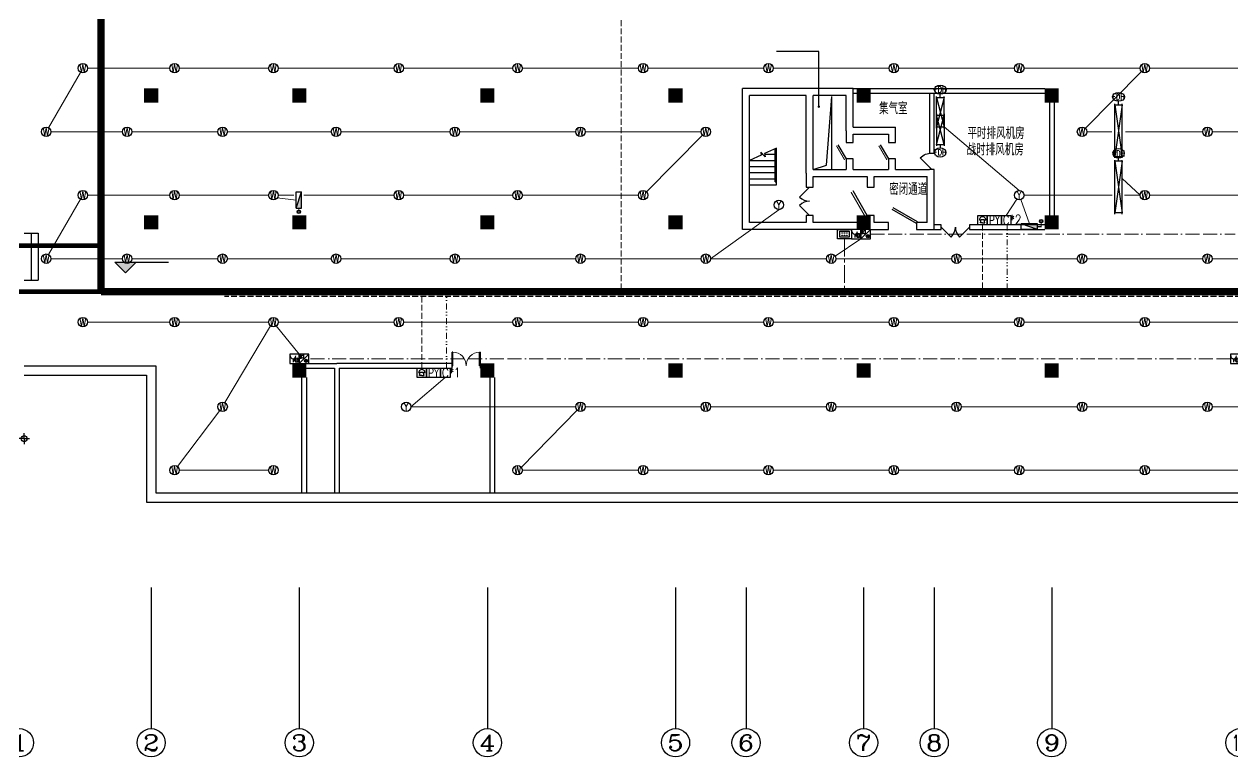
# Model space of a CAD drawing. Extents: x 791398 to 2325386, y -987887 to -518217.
# Drawn here: x 1440194 to 1491594, y -860791 to -829623 of the extents above; entities that cross this region are included whole.
import ezdxf
from ezdxf.enums import TextEntityAlignment as Align

# ---------------------------------------------------------------- set-up
doc = ezdxf.new("R2010")
doc.units = 0
doc.header["$LTSCALE"] = 1000
doc.header["$MEASUREMENT"] = 0
for name, pattern in [('ACAD_ISO11W100', [33.5, 12, -3, 12, -3, 0.5, -3]), ('BORDER', [1.75, 0.5, -0.25, 0.5, -0.25, 0, -0.25]), ('CENTER2', [1.125, 0.75, -0.125, 0.125, -0.125]), ('DASH', [0.35, 0.25, -0.1]), ('DASHEDX2', [1.5, 1, -0.5]), ('DIVIDE2', [0.625, 0.25, -0.125, 0, -0.125, 0, -0.125]), ('常规', [10, 10, 0])]:
    doc.linetypes.add(name, pattern=pattern)
for name, color, linetype in [('AXIS', 3, 'Continuous'), ('AXIS_TEXT', 7, 'Continuous'), ('COLUMN', 9, 'Continuous'), ('DIM_ELEV', 3, 'Continuous'), ('DIM_LEAD', 3, 'Continuous'), ('JPS-X', 1, 'BORDER'), ('JPS-XHS', 7, 'Continuous'), ('K-排风', 2, 'Continuous'), ('K-防火阀', 7, 'Continuous'), ('PS房间字', 3, 'Continuous'), ('PUB_DIM', 3, 'Continuous'), ('RD-equip', 3, 'Continuous'), ('RD-text', 4, 'Continuous'), ('STAIR', 9, 'Continuous'), ('STAIRS', 9, 'Continuous'), ('WALL', 8, 'Continuous'), ('WINDOW', 8, 'Continuous'), ('ZS房间字', 6, 'Continuous'), ('行车方向', 191, 'Continuous')]:
    doc.layers.add(name, color=color, linetype=linetype)
doc.layers.add('RD-line', color=2, linetype='Continuous', lineweight=0)
doc.styles.add('_TCH_AXIS', font='COMPLEX', dxfattribs={"bigfont": 'GBCBIG'})
doc.styles.add('_TCH_DIM', font='SIMPLEX', dxfattribs={"bigfont": 'GBCBIG'})
doc.styles.add('_TEL_DIM', font='SIMPLEX', dxfattribs={"width": 0.8, "height": 3.5, "bigfont": 'HZTXT'})
doc.styles.add('COMPLEX', font='COMPLEX')
doc.styles.add('FS1', font='txt4', dxfattribs={"width": 0.8, "bigfont": 'fstxt'})
doc.styles.add('K-KHZ', font='tjromans.shx', dxfattribs={"width": 0.8, "bigfont": 'tjhztxt.shx'})
doc.styles.get("Standard").update_dxf_attribs({"font": 'gbenor.shx', "bigfont": 'gbcbig.shx'})
doc.linetypes.add('BRA', pattern='A,2.8,-0.1,["B",_TEL_DIM,S=0.07,R=0,X=0,Y=-0.12],-0.25', length=3.15)

# ---------------------------------------------------------------- blocks, each defined once
blk = doc.blocks.new('dwd')
at = {"layer": 'PUB_DIM'}
for q in [(-233, 0), (0, 233), (233, 0), (0, -233)]:
    blk.add_line((0, 0), q, dxfattribs=at)
blk.add_circle((0, 0), 125, dxfattribs=at)
blk = doc.blocks.new('FF')
at = {"linetype": 'Continuous'}
for radius in [75, 60]:
    blk.add_circle((0, 0), radius, dxfattribs=at)
blk = doc.blocks.new('DXHS')
at = {"layer": 'JPS-XHS'}
blk.add_hatch(color=256, dxfattribs=at).paths.add_polyline_path([(-350, 240), (-350, 0), (350, 0)])
at = {"layer": 'JPS-XHS', "linetype": 'Continuous'}
for p, q in [((-350, 240), (-350, 0)), ((-350, 240), (350, 240)), ((-350, 0), (350, 0)), ((350, 240), (350, 0))]:
    blk.add_line(p, q, dxfattribs=at)
at = {"layer": 'JPS-XHS'}
blk.add_line((-350, 240), (350, 0), dxfattribs=at)
blk = doc.blocks.new('xxhhsss')
at = {"layer": 'JPS-X', "const_width": 50}
for points in [[(-13285, -139123), (-13285, -139273)], [(18285, -139673), (18285, -139903), (18135, -139903)]]:
    blk.add_lwpolyline(points, dxfattribs=at)
at = {"layer": 'JPS-X'}
for p, rotation in [((-13285, -139273), 90), ((18285, -139673), 180)]:
    blk.add_blockref('FF', p, dxfattribs=dict(at, rotation=rotation))
at = {"layer": 'JPS-XHS'}
for p, rotation in [((-13165, -138773), 90), ((17785, -139783), 180)]:
    blk.add_blockref('DXHS', p, dxfattribs=dict(at, rotation=rotation))
blk = doc.blocks.new('_FZH')
blk.add_solid([(-0.5, -0.5), (0.5, -0.5), (-0.5, 0.5), (0.5, 0.5)])
blk = doc.blocks.new('$DorLib2D$00000181')
at = {"color": 0}
for p, q in [((-0.533, 0.141), (0.333, 0.641)), ((-0.5, 0.083), (0.366, 0.583))]:
    blk.add_line(p, q, dxfattribs=at)
blk = doc.blocks.new('$DorLib2D$00000116')
at = {"color": 0}
for p, q in [((-0.5, 0), (-0.146, 0.354)), ((0.5, 0), (0.146, 0.354))]:
    blk.add_line(p, q, dxfattribs=at)
for centre, start, end in [((-0.5, 0), 0, 45), ((0.5, 0), 135, 180)]:
    blk.add_arc(centre, 0.5, start, end, dxfattribs=at)
blk = doc.blocks.new('$DorLib2D$00000190')
at = {"color": 0}
blk.add_line((-0.5, 0.187), (0.366, 0.687), dxfattribs=at)
at = {"color": 0, "const_width": 0.0625}
blk.add_lwpolyline([(-0.562, 0.296), (0.304, 0.796)], dxfattribs=at)
blk = doc.blocks.new('$DorLib2D$00000192')
at = {"color": 0}
blk.add_line((-0.5, 0.125), (0.366, 0.625), dxfattribs=at)
at = {"color": 0, "const_width": 0.0417}
blk.add_lwpolyline([(-0.542, 0.197), (0.324, 0.697)], dxfattribs=at)
blk = doc.blocks.new('$DorLib2D$00000114')
at = {"color": 0}
blk.add_line((0.5, 0), (-0.207, 0.707), dxfattribs=at)
blk.add_arc((0.5, 0), 1, 135, 180, dxfattribs=at)
blk = doc.blocks.new('_AXISO')
blk.add_circle((0, 0), 0.5)
at = {"layer": 'AXIS_TEXT', "style": 'COMPLEX', "width": 1.041667}
blk.add_attdef('A', text='', height=0.56, dxfattribs=at).set_placement((-0.25, -0.28), (0.25, -0.28), align=Align.FIT)
blk = doc.blocks.new('yy')
at = {"layer": 'RD-equip'}
blk.add_circle((0, 0), 200, dxfattribs=at)
at = {"layer": 'RD-equip', "color": 4, "style": 'FS1', "width": 0.8}
blk.add_attdef('Y', text='', height=360, dxfattribs=at).set_placement((0, 0), align=Align.MIDDLE)
blk = doc.blocks.new('dafsdgdgdfgh')
at = {"layer": 'RD-equip'}
blk.add_lwpolyline([(300, 400), (300, 0), (-300, 0), (-300, 400)], close=True, dxfattribs=at)
at = {"layer": 'RD-text'}
for points in [[(200, 333), (200, 67), (-200, 67), (-200, 333)], [(-113, 257), (-87, 257), (-87, 237), (-113, 237)], [(-113, 163), (-87, 163), (-87, 143), (-113, 143)], [(-13, 257), (13, 257), (13, 237), (-13, 237)], [(-13, 163), (13, 163), (13, 143), (-13, 143)], [(87, 257), (113, 257), (113, 237), (87, 237)], [(87, 163), (113, 163), (113, 143), (87, 143)]]:
    blk.add_lwpolyline(points, close=True, dxfattribs=at)
blk = doc.blocks.new('sadadfadsada')
for p, q in [((-400, 400), (-400, 0)), ((0, 400), (-400, 400)), ((-400, 0), (0, 0)), ((-268, 200), (-268, 60)), ((400, 400), (0, 400)), ((400, 400), (0, 0)), ((0, 400), (0, 0)), ((0, 0), (0, 400)), ((0, 0), (400, 0)), ((33, 346, 0), (33, 226, 0)), ((92, 346, 0), (33, 346, 0)), ((33, 226, 0), (92, 226, 0)), ((92, 326, 0), (172, 366, 0)), ((92, 226, 0), (92, 346, 0)), ((172, 206, 0), (92, 246, 0)), ((172, 366, 0), (172, 206, 0)), ((242, 159), (338, 64)), ((242, 64), (338, 159)), ((400, 0), (400, 400))]:
    blk.add_line(p, q)
for centre, radius in [((-109, 144), 90.3), ((-109, 144), 45.2), ((290, 111), 67.6)]:
    blk.add_circle(centre, radius)
blk.add_arc((-268, 320), 120, 180, 0)
at = {"flags": 9}
for p in [(-200, 400), (200, 400)]:
    blk.add_attdef('A', p, '', height=0.008, dxfattribs=at)
blk = doc.blocks.new('adfarq2daasdfwqdf')
at = {"color": 4}
for p, q in [((-73, 0), (-139, 0)), ((-94, -112), (-67, 29)), ((-67, 29), (62, 29)), ((94, -112), (62, 29)), ((139, 0), (71, 0)), ((0, -112), (-94, -112)), ((0, -112), (94, -112))]:
    blk.add_line(p, q, dxfattribs=at)
blk.add_ellipse((0, 0), major_axis=(98.3, 98.3), ratio=1, start_param=5.497787, end_param=8.63938, dxfattribs=at)
at = {"layer": 'RD-equip'}
blk.add_lwpolyline([(-201, 200), (199, 200), (199, -200), (-201, -200)], close=True, dxfattribs=at)
blk = doc.blocks.new('FI1250K')
at = {"layer": 'K-防火阀'}
for p, q in [((0, -50), (0, 1300)), ((320, 1250), (0, 0)), ((0, 1250), (320, 0)), ((0, 1250), (320, 1250)), ((160, 1250), (160, 1400)), ((320, -50), (320, 1300)), ((0, 0), (320, 0))]:
    blk.add_line(p, q, dxfattribs=at)
at = {"layer": 'K-防火阀', "const_width": 25}
blk.add_lwpolyline([(148, 625, 1), (172, 625, 1)], format="xyb", close=True, dxfattribs=at)
at = {"layer": 'K-防火阀'}
blk.add_ellipse((160, 1590), major_axis=(255, 0), ratio=0.74203, dxfattribs=at)
at = {"layer": 'K-防火阀', "style": 'K-KHZ', "width": 0.65, "flags": 4}
blk.add_attdef('F', text='', height=250, dxfattribs=at).set_placement((160, 1470), align=Align.CENTER)
blk = doc.blocks.new('FI2200K')
at = {"layer": 'K-防火阀'}
for p, q in [((0, -50), (0, 2250)), ((320, 2200), (0, 0)), ((0, 2200), (320, 0)), ((0, 2200), (320, 2200)), ((160, 2200), (160, 2350)), ((320, -50), (320, 2250)), ((0, 0), (320, 0))]:
    blk.add_line(p, q, dxfattribs=at)
at = {"layer": 'K-防火阀', "const_width": 25}
blk.add_lwpolyline([(148, 1101, 1), (172, 1101, 1)], format="xyb", close=True, dxfattribs=at)
at = {"layer": 'K-防火阀'}
blk.add_ellipse((160, 2540), major_axis=(255, 0), ratio=0.74203, dxfattribs=at)
at = {"layer": 'K-防火阀', "style": 'K-KHZ', "width": 0.65, "flags": 4}
blk.add_attdef('F', text='', height=250, dxfattribs=at).set_placement((160, 2420), align=Align.CENTER)
blk = doc.blocks.new('KZMK')
at = {"layer": 'RD-equip'}
blk.add_lwpolyline([(-200, 400), (200, 400), (200, 0), (-200, 0)], close=True, dxfattribs=at)
at = {"layer": 'RD-equip', "color": 4, "style": 'FS1', "width": 0.8}
blk.add_attdef('C', text='', height=400, dxfattribs=at).set_placement((0, 200), align=Align.MIDDLE)
blk = doc.blocks.new('$DorLib2D$00000002')
for p, q in [((-0.5, 0), (-0.5, 0.4875)), ((-0.475, 0.4875), (-0.5, 0.4875)), ((-0.475, 0), (-0.475, 0.4875)), ((0.475, 0), (0.475, 0.4875)), ((0.475, 0.4875), (0.5, 0.4875)), ((0.5, 0), (0.5, 0.4875)), ((-0.5, 0), (-0.475, 0)), ((0.5, 0), (0.475, 0))]:
    blk.add_line(p, q)
at = {"lineweight": 13}
for centre, start, end in [((-0.4875, 0), 0, 88.53072), ((0.4875, 0), 91.46928, 180)]:
    blk.add_arc(centre, 0.4875, start, end, dxfattribs=at)

msp = doc.modelspace()

# ---------------------------------------------------------------- hatches: boundary and pattern name
at = {"layer": 'DIM_ELEV'}
msp.add_hatch(color=256, dxfattribs=at).paths.add_polyline_path([(1444501, -840199), (1444051, -839749), (1444951, -839749)])

# ---------------------------------------------------------------- linework, layer by layer
msp.add_line((1474544, -835806), (1474544, -832706))
msp.add_line((1474544, -835806), (1474544, -832706))
msp.add_lwpolyline([(1473744, -835806), (1474316, -835627), (1474544, -832706)])
msp.add_lwpolyline([(1473744, -835806), (1474316, -835627), (1474544, -832706)])
at = {"layer": 'AXIS'}
for p, q in [((1445594, -853591), (1445594, -859591)), ((1451894, -853591), (1451894, -859591)), ((1459894, -853591), (1459894, -859591)), ((1467894, -853591), (1467894, -859591)), ((1470894, -853591), (1470894, -859591)), ((1475894, -853591), (1475894, -859591)), ((1478894, -853591), (1478894, -859591)), ((1483894, -853591), (1483894, -859591))]:
    msp.add_line(p, q, dxfattribs=at)
at = {"layer": 'DIM_ELEV'}
for p, q in [((1444501, -840199), (1444051, -839749)), ((1444051, -839749), (1446329, -839749)), ((1444501, -840199), (1444951, -839749))]:
    msp.add_line(p, q, dxfattribs=at)
at = {"layer": 'DIM_LEAD'}
for p, q in [((1473989, -830790), (1472194, -830790)), ((1473989, -833133), (1473989, -830790))]:
    msp.add_line(p, q, dxfattribs=at)
at = {"layer": 'DIM_LEAD', "const_width": 50}
msp.add_lwpolyline([(1473989, -833158, 1), (1473989, -833108, 1)], format="xyb", close=True, dxfattribs=at)
at = {"layer": 'RD-equip'}
for points in [[(1481152, -837756), (1481752, -837756), (1481752, -838156), (1481152, -838156)], [(1457304, -844257), (1457903, -844257), (1457903, -844657), (1457304, -844657)]]:
    msp.add_lwpolyline(points, close=True, dxfattribs=at)
at = {"layer": 'RD-line', "linetype": 'DASH'}
for p, q in [((1465575, -820003), (1465575, -841002)), ((1480952, -838156), (1480954, -840983)), ((1457103, -844257), (1457103, -841002))]:
    msp.add_line(p, q, dxfattribs=at)
at = {"layer": 'RD-line'}
for p, q in [((1446390, -831499), (1442890, -831499)), ((1450590, -831499), (1446790, -831499)), ((1455923, -831499), (1450990, -831499)), ((1460980, -831499), (1456323, -831499)), ((1466313, -831499), (1461380, -831499)), ((1471647, -831499), (1466713, -831499)), ((1476980, -831499), (1472047, -831499)), ((1482313, -831499), (1477380, -831499)), ((1487647, -831499), (1482713, -831499)), ((1485320, -834057), (1487706, -831641)), ((1492980, -831499), (1488047, -831499)), ((1442590, -831672), (1441230, -834026)), ((1441330, -834199), (1444369, -834199)), ((1444769, -834199), (1448434, -834199)), ((1448834, -834199), (1453256, -834199)), ((1453656, -834199), (1458313, -834199)), ((1458713, -834199), (1463647, -834199)), ((1464047, -834199), (1468980, -834199)), ((1482513, -836699), (1479314, -833996)), ((1485380, -834199), (1486443, -834199)), ((1487027, -834199), (1490313, -834199)), ((1490713, -834199), (1495647, -834199)), ((1466654, -836757), (1469039, -834341)), ((1487647, -836899), (1486894, -836195)), ((1442590, -837072), (1441230, -839426)), ((1446390, -836899), (1442890, -836899)), ((1450590, -836899), (1446790, -836899)), ((1451660, -836899), (1450990, -836899)), ((1455923, -836899), (1452090, -836899)), ((1460980, -836899), (1456323, -836899)), ((1466313, -836899), (1461380, -836899)), ((1481952, -837756), (1482404, -837066)), ((1482713, -836899), (1486456, -836899)), ((1486985, -836899), (1487647, -836899)), ((1492980, -836899), (1488047, -836899)), ((1469380, -839599), (1472290, -837515)), ((1441330, -839599), (1444369, -839599)), ((1444769, -839599), (1448434, -839599)), ((1448834, -839599), (1453256, -839599)), ((1453656, -839599), (1458313, -839599)), ((1458713, -839599), (1463647, -839599)), ((1464047, -839599), (1468980, -839599)), ((1469380, -839599), (1474313, -839599)), ((1474713, -839599), (1479647, -839599)), ((1480047, -839599), (1484980, -839599)), ((1485380, -839599), (1490313, -839599)), ((1490713, -839599), (1495647, -839599)), ((1446390, -842299), (1442890, -842299)), ((1450590, -842299), (1446790, -842299)), ((1455923, -842299), (1450990, -842299)), ((1460980, -842299), (1456323, -842299)), ((1466313, -842299), (1461380, -842299)), ((1471647, -842299), (1466713, -842299)), ((1476980, -842299), (1472047, -842299)), ((1482313, -842299), (1477380, -842299)), ((1487647, -842299), (1482713, -842299)), ((1492980, -842299), (1488047, -842299)), ((1448730, -845724), (1450666, -842460)), ((1456642, -845899), (1458103, -844657)), ((1456642, -845899), (1463647, -845899)), ((1464047, -845899), (1468980, -845899)), ((1469380, -845899), (1474313, -845899)), ((1474713, -845899), (1479647, -845899)), ((1480047, -845899), (1484980, -845899)), ((1485380, -845899), (1490313, -845899)), ((1490713, -845899), (1495647, -845899)), ((1446711, -848440), (1448513, -846059)), ((1461337, -848475), (1463712, -846047)), ((1446790, -848599), (1450590, -848599)), ((1461380, -848599), (1466313, -848599)), ((1466713, -848599), (1471647, -848599)), ((1472047, -848599), (1476980, -848599)), ((1477380, -848599), (1482313, -848599)), ((1482713, -848599), (1487647, -848599)), ((1488047, -848599), (1492980, -848599))]:
    msp.add_line(p, q, dxfattribs=at)
at = {"layer": 'RD-line', "linetype": 'BRA'}
for p, q in [((1451754, -837106), (1450959, -837006)), ((1482944, -838116), (1482580, -837088)), ((1475780, -838756), (1474680, -839488)), ((1451894, -843656), (1450916, -842454))]:
    msp.add_line(p, q, dxfattribs=at)
at = {"layer": 'RD-line', "linetype": 'DIVIDE2'}
for p, q in [((1481994, -838156), (1481994, -841002)), ((1458152, -844256), (1458152, -841002))]:
    msp.add_line(p, q, dxfattribs=at)
at = {"layer": 'RD-line', "linetype": 'CENTER2'}
msp.add_line((1475080, -838756), (1475080, -840973), dxfattribs=at)
at = {"layer": 'RD-line', "linetype": 'ACAD_ISO11W100', "ltscale": 0.05}
for p, q in [((1476180, -838556), (1491694, -838556)), ((1491494, -843856), (1452294, -843856))]:
    msp.add_line(p, q, dxfattribs=at)
at = {"layer": 'RD-line', "linetype": 'DASHEDX2'}
for points, const_width in [([(1443461, -841002), (1443461, -736620)], 300), ([(1443461, -839046), (1436068, -839046)], 200), ([(1443461, -841002), (1439106, -841002), (1439106, -844878)], 200), ([(1443461, -841002), (1508440, -841002)], 300)]:
    msp.add_lwpolyline(points, dxfattribs=dict(at, const_width=const_width))
at = {"layer": 'STAIR'}
for p, q in [((1471537, -835193), (1471044, -835416)), ((1471704, -835260), (1471516, -835068)), ((1471516, -835068), (1471537, -835193)), ((1471531, -835156), (1471602, -835156)), ((1472194, -834896), (1471682, -835127)), ((1471682, -835127), (1471704, -835260)), ((1471687, -835156), (1472134, -835156)), ((1472134, -836326), (1472134, -834923)), ((1472194, -836326), (1472194, -834896)), ((1472194, -836326), (1472194, -834896)), ((1471044, -835416), (1472134, -835416)), ((1471044, -836456), (1471044, -835416)), ((1471044, -835676), (1472134, -835676)), ((1471044, -835936), (1472134, -835936)), ((1471044, -836196), (1472134, -836196)), ((1471044, -836456), (1472194, -836456)), ((1472134, -836326), (1472194, -836326)), ((1472194, -836456), (1472194, -836326))]:
    msp.add_line(p, q, dxfattribs=at)
at = {"layer": 'STAIRS'}
for p, q in [((1440194, -838520), (1440794, -838520)), ((1440494, -838520), (1440494, -840520)), ((1440794, -838520), (1440794, -840520)), ((1440194, -840520), (1440794, -840520))]:
    msp.add_line(p, q, dxfattribs=at)
at = {"layer": 'WALL'}
for p, q in [((1473494, -832356), (1470744, -832356)), ((1470744, -838356), (1470744, -832356)), ((1473444, -832656), (1471044, -832656)), ((1471044, -838056), (1471044, -832656)), ((1473444, -835956), (1473444, -832656)), ((1475444, -832356), (1473494, -832356)), ((1475144, -832656), (1473744, -832656)), ((1473744, -835806), (1473744, -832656)), ((1475144, -834156), (1475144, -832656)), ((1475444, -834006), (1475444, -832356)), ((1475444, -832356), (1478894, -832356)), ((1475444, -832556), (1478894, -832556)), ((1478694, -832556), (1478694, -835106)), ((1478894, -832356), (1483594, -832356)), ((1478894, -835106), (1478894, -832556)), ((1478894, -832556), (1483594, -832556)), ((1483794, -832956), (1483794, -837756)), ((1483994, -832956), (1483994, -837756)), ((1475144, -834156), (1475144, -834656)), ((1475444, -834006), (1477244, -834006)), ((1477244, -834656), (1477244, -834006)), ((1475144, -834656), (1475444, -834656)), ((1475444, -834656), (1475444, -834306)), ((1475444, -834306), (1476944, -834306)), ((1476944, -834306), (1476944, -834656)), ((1476944, -834656), (1477244, -834656)), ((1478694, -835106), (1478894, -835106)), ((1475444, -835356), (1475144, -835356)), ((1475144, -835356), (1475144, -835806)), ((1475444, -835806), (1475444, -835356)), ((1477244, -835356), (1476944, -835356)), ((1476944, -835356), (1476944, -835806)), ((1477244, -835806), (1477244, -835356)), ((1473444, -835956), (1473444, -836556)), ((1473744, -835806), (1475144, -835806)), ((1473744, -836556), (1473744, -836106)), ((1473744, -836106), (1475294, -836106)), ((1475294, -836106), (1476044, -836106)), ((1475444, -835806), (1476194, -835806)), ((1476044, -836106), (1476044, -836556)), ((1476194, -835806), (1476944, -835806)), ((1476344, -836106), (1477094, -836106)), ((1476344, -836556), (1476344, -836106)), ((1477094, -836106), (1478594, -836106)), ((1477244, -835806), (1478694, -835806)), ((1478594, -838056), (1478594, -836106)), ((1478894, -835806), (1478694, -835806)), ((1478894, -835956), (1478894, -835806)), ((1478894, -838356), (1478894, -835956)), ((1473444, -836556), (1473744, -836556)), ((1476044, -836556), (1476344, -836556)), ((1473744, -837756), (1473444, -837756)), ((1473444, -837756), (1473444, -838056)), ((1473744, -838056), (1473744, -837756)), ((1476344, -837756), (1476044, -837756)), ((1476344, -838056), (1476344, -837756)), ((1473444, -838056), (1471044, -838056)), ((1475594, -838056), (1473744, -838056)), ((1476944, -838056), (1476344, -838056)), ((1476944, -838356), (1476944, -838056)), ((1478594, -838056), (1478144, -838056)), ((1478144, -838056), (1478144, -838356)), ((1479194, -838156), (1478894, -838156)), ((1479194, -838356), (1479194, -838156)), ((1483594, -838156), (1480394, -838156)), ((1480394, -838156), (1480394, -838356)), ((1473494, -838356), (1470744, -838356)), ((1475594, -838356), (1473494, -838356)), ((1476194, -838356), (1476944, -838356)), ((1478144, -838356), (1478894, -838356)), ((1478894, -838356), (1479194, -838356)), ((1480394, -838356), (1483594, -838356)), ((1440194, -844156), (1445794, -844156)), ((1445794, -844156), (1445794, -849556)), ((1452194, -844056), (1453494, -844056)), ((1452194, -844256), (1453394, -844256)), ((1453394, -844256), (1453394, -849556)), ((1458394, -844056), (1453494, -844056)), ((1453594, -844256), (1453594, -849556)), ((1453594, -844256), (1458394, -844256)), ((1458394, -844256), (1458394, -844056)), ((1459594, -844256), (1459594, -844056)), ((1440194, -844556), (1445394, -844556)), ((1445394, -844556), (1445394, -849956)), ((1451994, -844656), (1451994, -849556)), ((1452194, -844656), (1452194, -849556)), ((1459994, -844656), (1459994, -849556)), ((1460194, -844656), (1460194, -849556)), ((1445794, -849556), (1507894, -849556)), ((1445394, -849956), (1507494, -849956))]:
    msp.add_line(p, q, dxfattribs=at)
at = {"layer": '行车方向', "linetype": 'DASH'}
msp.add_line((1497894, -841206), (1448706, -841206), dxfattribs=at)

# ---------------------------------------------------------------- block references
msp.add_blockref('dafsdgdgdfgh', (1475080, -838756))
at = {"layer": 'AXIS'}
ref = msp.add_blockref('_AXISO', (1439994, -860191), dxfattribs=dict(at, xscale=1200, yscale=1200, zscale=1200))
ref.add_attrib('A', '1', dxfattribs={"layer": 'AXIS_TEXT', "height": 679, "style": '_TCH_AXIS', "width": 2.333333}).set_placement((1439654, -860531), (1440333, -860531), align=Align.FIT)
ref = msp.add_blockref('_AXISO', (1445594, -860191), dxfattribs=dict(at, xscale=1200, yscale=1200, zscale=1200))
ref.add_attrib('A', '2', dxfattribs={"layer": 'AXIS_TEXT', "height": 679, "style": '_TCH_AXIS', "width": 1.5}).set_placement((1445254, -860531), (1445933, -860531), align=Align.FIT)
ref = msp.add_blockref('_AXISO', (1451894, -860191), dxfattribs=dict(at, xscale=1200, yscale=1200, zscale=1200))
ref.add_attrib('A', '3', dxfattribs={"layer": 'AXIS_TEXT', "height": 679, "style": '_TCH_AXIS', "width": 1.5}).set_placement((1451554, -860531), (1452233, -860531), align=Align.FIT)
ref = msp.add_blockref('_AXISO', (1459894, -860191), dxfattribs=dict(at, xscale=1200, yscale=1200, zscale=1200))
ref.add_attrib('A', '4', dxfattribs={"layer": 'AXIS_TEXT', "height": 679, "style": '_TCH_AXIS', "width": 1.3125}).set_placement((1459554, -860531), (1460233, -860531), align=Align.FIT)
ref = msp.add_blockref('_AXISO', (1467894, -860191), dxfattribs=dict(at, xscale=1200, yscale=1200, zscale=1200))
ref.add_attrib('A', '5', dxfattribs={"layer": 'AXIS_TEXT', "height": 679, "style": '_TCH_AXIS', "width": 1.5}).set_placement((1467554, -860531), (1468233, -860531), align=Align.FIT)
ref = msp.add_blockref('_AXISO', (1470894, -860191), dxfattribs=dict(at, xscale=1200, yscale=1200, zscale=1200))
ref.add_attrib('A', '6', dxfattribs={"layer": 'AXIS_TEXT', "height": 679, "style": '_TCH_AXIS', "width": 1.5}).set_placement((1470554, -860531), (1471233, -860531), align=Align.FIT)
ref = msp.add_blockref('_AXISO', (1475894, -860191), dxfattribs=dict(at, xscale=1200, yscale=1200, zscale=1200))
ref.add_attrib('A', '7', dxfattribs={"layer": 'AXIS_TEXT', "height": 679, "style": '_TCH_AXIS', "width": 1.5}).set_placement((1475554, -860531), (1476233, -860531), align=Align.FIT)
ref = msp.add_blockref('_AXISO', (1478894, -860191), dxfattribs=dict(at, xscale=1200, yscale=1200, zscale=1200))
ref.add_attrib('A', '8', dxfattribs={"layer": 'AXIS_TEXT', "height": 679, "style": '_TCH_AXIS', "width": 1.5}).set_placement((1478554, -860531), (1479233, -860531), align=Align.FIT)
ref = msp.add_blockref('_AXISO', (1483894, -860191), dxfattribs=dict(at, xscale=1200, yscale=1200, zscale=1200))
ref.add_attrib('A', '9', dxfattribs={"layer": 'AXIS_TEXT', "height": 679, "style": '_TCH_AXIS', "width": 1.5}).set_placement((1483554, -860531), (1484233, -860531), align=Align.FIT)
ref = msp.add_blockref('_AXISO', (1491894, -860191), dxfattribs=dict(at, xscale=1200, yscale=1200, zscale=1200))
ref.add_attrib('A', '10', dxfattribs={"layer": 'AXIS_TEXT', "height": 678.8, "style": '_TCH_AXIS', "width": 0.724138}).set_placement((1491554, -860531), (1492233, -860531), align=Align.FIT)
at = {"layer": 'COLUMN', "xscale": 600, "yscale": 600, "zscale": 600}
for p, rotation in [((1445594, -832656), 359.9999999997665), ((1451894, -832656), 359.9999999997665), ((1459894, -832656), 359.9999999997777), ((1467894, -832656), 359.9999999997777), ((1475894, -832656), 359.9999999997777), ((1483894, -832656), 359.9999999997665), ((1445594, -838056), 359.9999999997665), ((1451894, -838056), 359.9999999997777), ((1459894, -838056), 359.9999999997665), ((1467894, -838056), 359.9999999997777), ((1475894, -838056), 359.9999999997777), ((1483894, -838056), 359.9999999997777), ((1451894, -844356), 359.9999999997665), ((1459894, -844356), 359.9999999997665), ((1459894, -844356), 359.9999999997665), ((1467894, -844356), 359.9999999997777), ((1475894, -844356), 359.9999999997665), ((1483894, -844356), 359.9999999997665)]:
    msp.add_blockref('_FZH', p, dxfattribs=dict(at, rotation=rotation))
at = {"layer": 'JPS-XHS'}
msp.add_blockref('xxhhsss', (1465159, -698333), dxfattribs=at)
at = {"layer": 'K-排风'}
for name, p in [('FI1250K', (1478994, -833996)), ('FI2200K', (1486573, -835256))]:
    msp.add_blockref(name, p, dxfattribs=at).add_auto_attribs({'F': 'FDH'})
ref = msp.add_blockref('FI1250K', (1478993, -833493), dxfattribs=dict(at, xscale=-1, rotation=180))
ref.add_attrib('F', 'FDH', dxfattribs={"layer": 'K-防火阀', "height": 250, "style": 'K-KHZ', "width": 0.65, "flags": 4}).set_placement((1479153, -835201), align=Align.CENTER)
ref = msp.add_blockref('FI2200K', (1486894, -837656), dxfattribs=dict(at, xscale=-1))
ref.add_attrib('F', 'FDH', dxfattribs={"layer": 'K-防火阀', "height": 250, "style": 'K-KHZ', "width": 0.65, "flags": 4}).set_placement((1486744, -835248), align=Align.CENTER)
at = {"layer": 'PUB_DIM'}
msp.add_blockref('dwd', (1440194, -847256), dxfattribs=at)
at = {"layer": 'RD-equip'}
for p, values in [((1442690, -831499), {'Y': 'W'}), ((1446590, -831499), {'Y': 'W'}), ((1450790, -831499), {'Y': 'W'}), ((1456123, -831499), {'Y': 'W'}), ((1461180, -831499), {'Y': 'W'}), ((1466513, -831499), {'Y': 'W'}), ((1471847, -831499), {'Y': 'W'}), ((1477180, -831499), {'Y': 'W'}), ((1482513, -831499), {'Y': 'W'}), ((1487847, -831499), {'Y': 'W'}), ((1441130, -834199), {'Y': 'W'}), ((1444569, -834199), {'Y': 'W'}), ((1448634, -834199), {'Y': 'W'}), ((1453456, -834199), {'Y': 'W'}), ((1458513, -834199), {'Y': 'W'}), ((1463847, -834199), {'Y': 'W'}), ((1469180, -834199), {'Y': 'W'}), ((1485180, -834199), {'Y': 'W'}), ((1490513, -834199), {'Y': 'W'}), ((1442690, -836899), {'Y': 'W'}), ((1446590, -836899), {'Y': 'W'}), ((1450790, -836899), {'Y': 'W'}), ((1456123, -836899), {'Y': 'W'}), ((1461180, -836899), {'Y': 'W'}), ((1466513, -836899), {'Y': 'W'}), ((1482513, -836899), {'Y': 'Y'}), ((1487847, -836899), {'Y': 'W'}), ((1472290, -837315), {'Y': 'Y'}), ((1441130, -839599), {'Y': 'W'}), ((1444569, -839599), {'Y': 'W'}), ((1448634, -839599), {'Y': 'W'}), ((1453456, -839599), {'Y': 'W'}), ((1458513, -839599), {'Y': 'W'}), ((1463847, -839599), {'Y': 'W'}), ((1469180, -839599), {'Y': 'W'}), ((1474513, -839599), {'Y': 'W'}), ((1479847, -839599), {'Y': 'W'}), ((1485180, -839599), {'Y': 'W'}), ((1490513, -839599), {'Y': 'W'}), ((1442690, -842299), {'Y': 'W'}), ((1446590, -842299), {'Y': 'W'}), ((1450790, -842299), {'Y': 'W'}), ((1456123, -842299), {'Y': 'W'}), ((1461180, -842299), {'Y': 'W'}), ((1466513, -842299), {'Y': 'W'}), ((1471847, -842299), {'Y': 'W'}), ((1477180, -842299), {'Y': 'W'}), ((1482513, -842299), {'Y': 'W'}), ((1487847, -842299), {'Y': 'W'}), ((1448634, -845899), {'Y': 'W'}), ((1456442, -845899), {'Y': 'Y'}), ((1463847, -845899), {'Y': 'W'}), ((1469180, -845899), {'Y': 'W'}), ((1474513, -845899), {'Y': 'W'}), ((1479847, -845899), {'Y': 'W'}), ((1485180, -845899), {'Y': 'W'}), ((1490513, -845899), {'Y': 'W'}), ((1446590, -848599), {'Y': 'W'}), ((1450790, -848599), {'Y': 'W'}), ((1461180, -848599), {'Y': 'W'}), ((1466513, -848599), {'Y': 'W'}), ((1471847, -848599), {'Y': 'W'}), ((1477180, -848599), {'Y': 'W'}), ((1482513, -848599), {'Y': 'W'}), ((1487847, -848599), {'Y': 'W'})]:
    msp.add_blockref('yy', p, dxfattribs=at).add_auto_attribs(values)
at = {"layer": 'RD-equip', "linetype": '常规', "rotation": 0.03429375487756574}
for p in [(1480953, -837956), (1457105, -844457)]:
    msp.add_blockref('adfarq2daasdfwqdf', p, dxfattribs=at)
at = {"layer": 'RD-equip', "color": 4, "rotation": 0.01784267221091348}
for p in [(1481952, -838156), (1458103, -844657)]:
    msp.add_blockref('KZMK', p, dxfattribs=at).add_auto_attribs({'C': 'C'})
at = {"layer": 'RD-equip'}
for p in [(1475780, -838756), (1451894, -844056), (1491894, -844056)]:
    msp.add_blockref('sadadfadsada', p, dxfattribs=at)
at = {"layer": 'WINDOW'}
for name, p, xscale, yscale, zscale, rotation in [('$DorLib2D$00000190', (1475294, -835006), 700, 700, 700, 89.99999999991107), ('$DorLib2D$00000190', (1477094, -835006), 700, 700, 700, 89.99999999991107), ('$DorLib2D$00000114', (1478794, -835456), -700, 700, -700, 89.99999999991107), ('$DorLib2D$00000116', (1473594, -837156), 1200, 1200, 1200, 89.99999999991107), ('$DorLib2D$00000192', (1476194, -837156), 1200, 1200, 1200, 89.99999999980307), ('$DorLib2D$00000181', (1477544, -838206), 1200, -1200, 1200, 179.9999999994787), ('$DorLib2D$00000116', (1479794, -838256), -1200, -1200, -1200, 359.9999999997319), ('$DorLib2D$00000002', (1458994, -844156), 1200, 1200, 1200, 359.999999999333)]:
    msp.add_blockref(name, p, dxfattribs=dict(at, xscale=xscale, yscale=yscale, zscale=zscale, rotation=rotation))

# ---------------------------------------------------------------- texts
at = {"layer": 'PS房间字', "style": '_TCH_DIM'}
for s, p in [('集气室', (1476549, -833455)), ('平时排风机房', (1480309, -834509))]:
    msp.add_text(s, height=506.4, dxfattribs=at).set_placement(p)
at = {"layer": 'RD-equip', "color": 4, "style": 'FS1'}
for tag, text, width, p in [('PY', 'FHF', 0.7, (1481455, -837960)), ('*2', 'C', 0.8, (1482352, -837935)), ('PY', 'FHF', 0.7, (1457606, -844461)), ('*1', 'C', 0.8, (1458503, -844437))]:
    msp.add_attdef(tag, text=text, height=400, rotation=0.0178, dxfattribs=dict(at, width=width)).set_placement(p, align=Align.MIDDLE)
at = {"layer": 'ZS房间字', "style": '_TCH_DIM'}
for s, p in [('战时排风机房', (1480273, -835206)), ('密闭通道', (1476978, -836892))]:
    msp.add_text(s, height=506.4, dxfattribs=at).set_placement(p)

doc.saveas('drawing.dxf')
